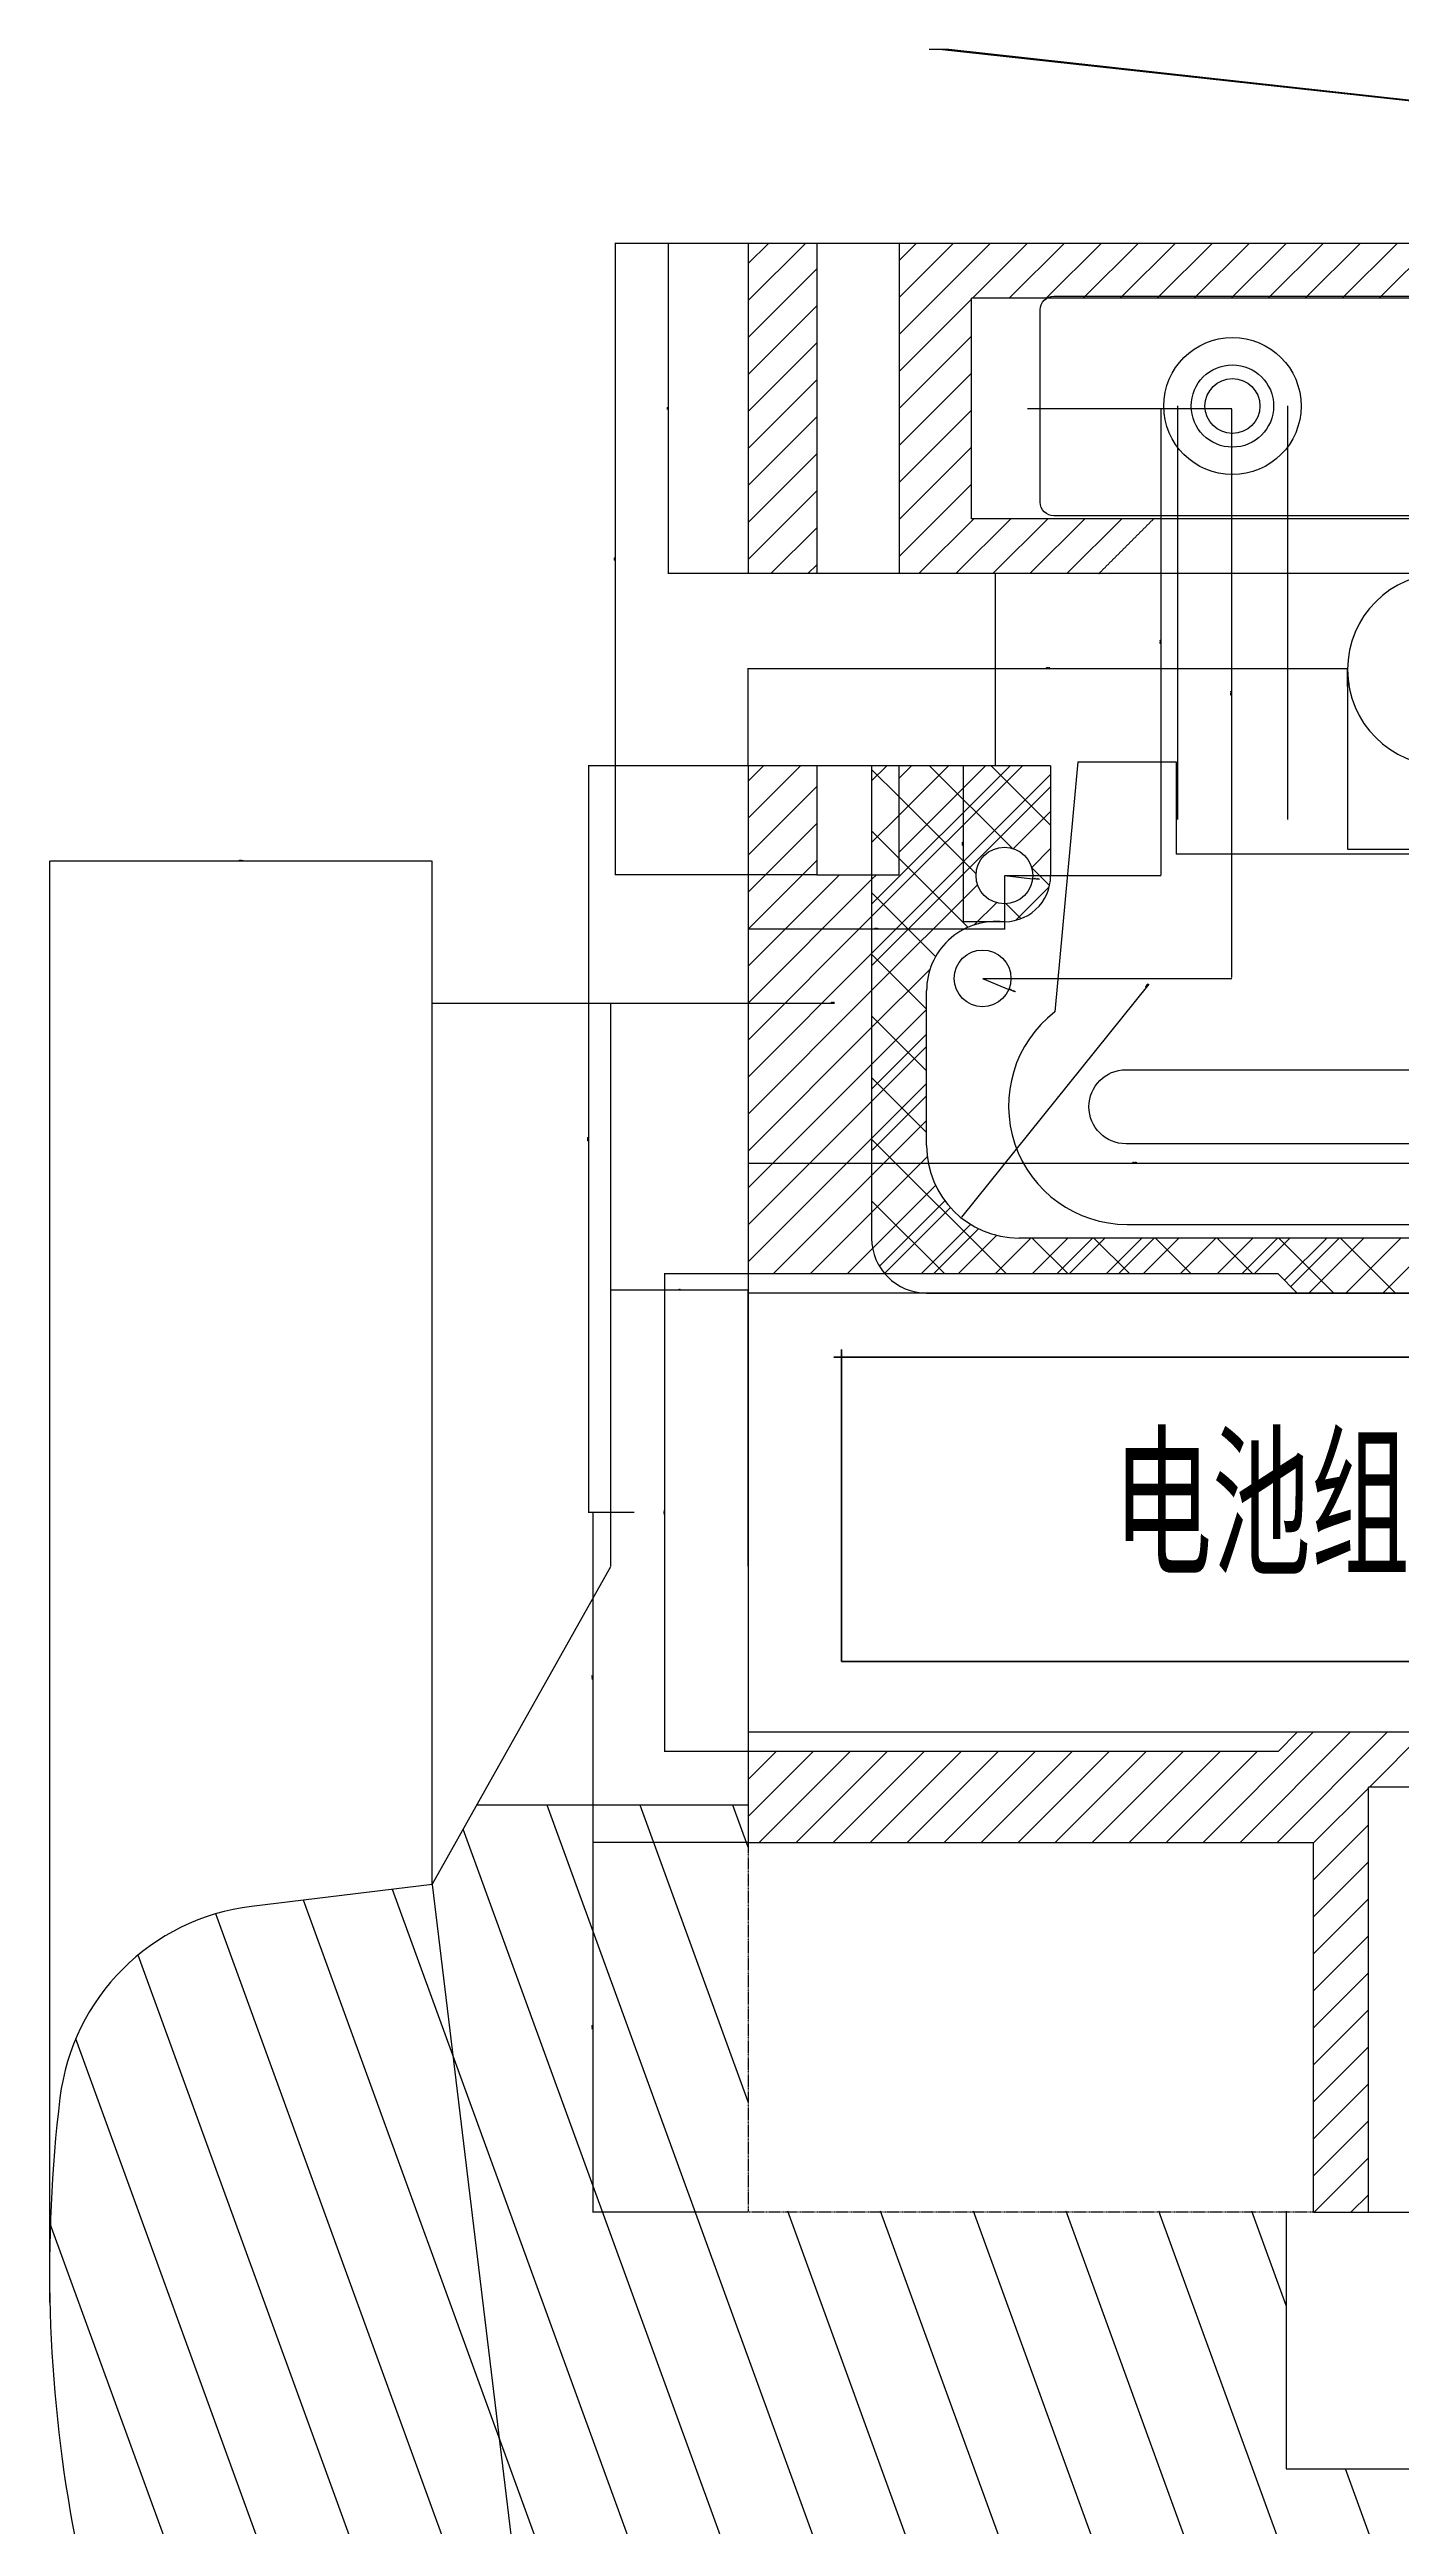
# Model space of a CAD drawing. Header units: millimetres. Extents: x -58888 to 139371, y -43158 to 38068.
# Drawn here: x 58971 to 63894, y 21438 to 30461 of the extents above; entities that cross this region are included whole.
import ezdxf
from ezdxf import colors
from ezdxf.entities.mleader import LeaderData, LeaderLine
from ezdxf.math import Vec2, Vec3

# ---------------------------------------------------------------- set-up
doc = ezdxf.new("R2010")
doc.units = ezdxf.units.MM
doc.linetypes.add('HIDDEN', pattern=[9.525, 6.35, -3.175])
doc.layers.add('图层2', color=108, linetype='Continuous')
doc.styles.get("Standard").update_dxf_attribs({"font": 'txt', "bigfont": 'gbcbig.shx'})
doc.dimstyles.new('ISO-25', dxfattribs={"dimtxt": 2.5, "dimasz": 2.5, "dimexe": 1.25, "dimexo": 0.625, "dimtad": 1, "dimtxsty": 'Standard', "dimcen": 2.5, "dimadec": 0, "dimazin": 0, "dimtfac": 1, "dimtmove": 0, "dimatfit": 3, "dimfxl": 1, "dimarcsym": 0})

# ---------------------------------------------------------------- blocks, each defined once
blk = doc.blocks.new('*D169')
at = {"layer": 'Defpoints', "color": 0, "linetype": 'ByBlock'}
for p in [(61014.6, 25941.8), (61014.6, 24934.8), (61514.6, 24934.8)]:
    blk.add_point(p, dxfattribs=at)
at = {"layer": '图层2', "color": 0, "linetype": 'ByBlock', "lineweight": -2}
for p, q in [((61014.6, 24935.5), (61014.6, 25943)), ((61512.1, 25941.8), (61017.1, 25941.8)), ((61514.6, 24935.5), (61514.6, 25943))]:
    blk.add_line(p, q, dxfattribs=at)
at = {"layer": '图层2', "color": 0, "linetype": 'ByBlock'}
for points in [[(61017.1, 25942.2), (61017.1, 25941.4), (61014.6, 25941.8)], [(61512.1, 25942.2), (61512.1, 25941.4), (61514.6, 25941.8)]]:
    blk.add_solid(points, dxfattribs=at)
at = {"layer": '图层2', "color": 0, "linetype": 'ByBlock', "insert": (61264.6, 25943.7), "char_height": 2.5, "attachment_point": 5}
blk.add_mtext('500', dxfattribs=at)
blk = doc.blocks.new('*D170')
at = {"layer": 'Defpoints', "color": 0, "linetype": 'ByBlock'}
for p in [(60363.7, 26987), (61014.6, 24934.8), (60363.7, 23776)]:
    blk.add_point(p, dxfattribs=at)
at = {"layer": '图层2', "color": 0, "linetype": 'ByBlock', "lineweight": -2}
for p, q in [((60363.7, 23776.6), (60363.7, 26988.2)), ((60366.2, 26987), (61012.1, 26987)), ((61014.6, 24935.5), (61014.6, 26988.2)), ((61014.6, 26987), (61829.2, 26987))]:
    blk.add_line(p, q, dxfattribs=at)
at = {"layer": '图层2', "color": 0, "linetype": 'ByBlock'}
for points in [[(60366.2, 26987.4), (60366.2, 26986.6), (60363.7, 26987)], [(61012.1, 26987.4), (61012.1, 26986.6), (61014.6, 26987)]]:
    blk.add_solid(points, dxfattribs=at)
at = {"layer": '图层2', "color": 0, "linetype": 'ByBlock', "insert": (61822.3, 26989.1), "char_height": 2.5, "attachment_point": 5}
blk.add_mtext('650,92', dxfattribs=at)
blk = doc.blocks.new('*D171')
at = {"layer": 'Defpoints', "color": 0, "linetype": 'ByBlock'}
for p in [(58971.9, 27504.2), (60363.7, 23776), (58971.9, 22252.6)]:
    blk.add_point(p, dxfattribs=at)
at = {"layer": '图层2', "color": 0, "linetype": 'ByBlock', "lineweight": -2}
for p, q in [((58971.9, 22253.2), (58971.9, 27505.4)), ((60361.2, 27504.2), (58974.4, 27504.2)), ((60363.7, 23776.6), (60363.7, 27505.4))]:
    blk.add_line(p, q, dxfattribs=at)
at = {"layer": '图层2', "color": 0, "linetype": 'ByBlock'}
for points in [[(58974.4, 27504.6), (58974.4, 27503.7), (58971.9, 27504.2)], [(60361.2, 27504.6), (60361.2, 27503.7), (60363.7, 27504.2)]]:
    blk.add_solid(points, dxfattribs=at)
at = {"layer": '图层2', "color": 0, "linetype": 'ByBlock', "insert": (59667.8, 27506.2), "char_height": 2.5, "attachment_point": 5}
blk.add_mtext('1391,84', dxfattribs=at)
blk = doc.blocks.new('*D181')
at = {"layer": 'Defpoints', "color": 0, "linetype": 'ByBlock'}
for p in [(61514.6, 26001.1), (61210.5, 24261.1), (61514.6, 24261.1)]:
    blk.add_point(p, dxfattribs=at)
at = {"layer": '图层2', "color": 0, "linetype": 'ByBlock', "lineweight": -2}
for p, q in [((61514, 26001.1), (61209.3, 26001.1)), ((61210.5, 25998.6), (61210.5, 24263.6)), ((61514, 24261.1), (61209.3, 24261.1))]:
    blk.add_line(p, q, dxfattribs=at)
at = {"layer": '图层2', "color": 0, "linetype": 'ByBlock'}
for points in [[(61210.1, 25998.6), (61210.9, 25998.6), (61210.5, 26001.1)], [(61210.1, 24263.6), (61210.9, 24263.6), (61210.5, 24261.1)]]:
    blk.add_solid(points, dxfattribs=at)
at = {"layer": '图层2', "color": 0, "linetype": 'ByBlock', "insert": (61208.6, 25131.1), "char_height": 2.5, "attachment_point": 5, "rotation": 90}
blk.add_mtext('M18*1.5', dxfattribs=at)
blk = doc.blocks.new('*D182')
at = {"layer": 'Defpoints', "color": 0, "linetype": 'ByBlock'}
for p in [(61514.6, 29755.1), (61223, 28552.1), (61514.6, 28552.1)]:
    blk.add_point(p, dxfattribs=at)
at = {"layer": '图层2', "color": 0, "linetype": 'ByBlock', "lineweight": -2}
for p, q in [((61514, 29755.1), (61221.7, 29755.1)), ((61223, 29752.6), (61223, 28554.6)), ((61514, 28552.1), (61221.7, 28552.1))]:
    blk.add_line(p, q, dxfattribs=at)
at = {"layer": '图层2', "color": 0, "linetype": 'ByBlock'}
for points in [[(61222.5, 29752.6), (61223.4, 29752.6), (61223, 29755.1)], [(61222.5, 28554.6), (61223.4, 28554.6), (61223, 28552.1)]]:
    blk.add_solid(points, dxfattribs=at)
at = {"layer": '图层2', "color": 0, "linetype": 'ByBlock', "insert": (61221.1, 29153.6), "char_height": 2.5, "attachment_point": 5, "rotation": 90}
blk.add_mtext('1203', dxfattribs=at)
blk = doc.blocks.new('*D183')
at = {"layer": 'Defpoints', "color": 0, "linetype": 'ByBlock'}
for p in [(61514.6, 27852.1), (60932.9, 25131.1), (61038, 25131.1)]:
    blk.add_point(p, dxfattribs=at)
at = {"layer": '图层2', "color": 0, "linetype": 'ByBlock', "lineweight": -2}
for p, q in [((61514, 27852.1), (60931.6, 27852.1)), ((60932.9, 27849.6), (60932.9, 25133.6)), ((61037.4, 25131.1), (60931.6, 25131.1))]:
    blk.add_line(p, q, dxfattribs=at)
at = {"layer": '图层2', "color": 0, "linetype": 'ByBlock'}
for points in [[(60932.5, 27849.6), (60933.3, 27849.6), (60932.9, 27852.1)], [(60932.5, 25133.6), (60933.3, 25133.6), (60932.9, 25131.1)]]:
    blk.add_solid(points, dxfattribs=at)
at = {"layer": '图层2', "color": 0, "linetype": 'ByBlock', "insert": (60930.8, 26491.6), "char_height": 2.5, "attachment_point": 5, "rotation": 90}
blk.add_mtext('2720,97', dxfattribs=at)
blk = doc.blocks.new('*D150')
at = {"layer": 'Defpoints', "color": 0, "linetype": 'ByBlock'}
for p in [(61100.5, 25131.1), (60949.7, 23929.8), (61514.6, 23929.8)]:
    blk.add_point(p, dxfattribs=at)
at = {"layer": '图层2', "color": 0, "linetype": 'ByBlock', "lineweight": -2}
for p, q in [((61099.9, 25131.1), (60948.5, 25131.1)), ((60949.7, 25128.6), (60949.7, 23932.3)), ((61514, 23929.8), (60948.5, 23929.8))]:
    blk.add_line(p, q, dxfattribs=at)
at = {"layer": '图层2', "color": 0, "linetype": 'ByBlock'}
for points in [[(60949.3, 25128.6), (60950.1, 25128.6), (60949.7, 25131.1)], [(60949.3, 23932.3), (60950.1, 23932.3), (60949.7, 23929.8)]]:
    blk.add_solid(points, dxfattribs=at)
at = {"layer": '图层2', "color": 0, "linetype": 'ByBlock', "insert": (60947.6, 24530.5), "char_height": 2.5, "attachment_point": 5, "rotation": 90}
blk.add_mtext('1201,27', dxfattribs=at)
blk = doc.blocks.new('*D184')
at = {"layer": 'Defpoints', "color": 0, "linetype": 'ByBlock'}
for p in [(61514.6, 23929.8), (60949.7, 22582.5), (61514.6, 22582.5)]:
    blk.add_point(p, dxfattribs=at)
at = {"layer": '图层2', "color": 0, "linetype": 'ByBlock', "lineweight": -2}
for p, q in [((61514, 23929.8), (60948.5, 23929.8)), ((60949.7, 23927.3), (60949.7, 22585)), ((61514, 22582.5), (60948.5, 22582.5))]:
    blk.add_line(p, q, dxfattribs=at)
at = {"layer": '图层2', "color": 0, "linetype": 'ByBlock'}
for points in [[(60949.3, 23927.3), (60950.1, 23927.3), (60949.7, 23929.8)], [(60949.3, 22585), (60950.1, 22585), (60949.7, 22582.5)]]:
    blk.add_solid(points, dxfattribs=at)
at = {"layer": '图层2', "color": 0, "linetype": 'ByBlock', "insert": (60947.6, 23256.2), "char_height": 2.5, "attachment_point": 5, "rotation": 90}
blk.add_mtext('1347,36', dxfattribs=at)
blk = doc.blocks.new('*D185')
at = {"layer": 'Defpoints', "color": 0, "linetype": 'ByBlock'}
for p in [(63697.9, 28202.1), (67420.2, 28202.1), (67420.2, 27548.6)]:
    blk.add_point(p, dxfattribs=at)
at = {"layer": '图层2', "color": 0, "linetype": 'ByBlock', "lineweight": -2}
for p, q in [((63697.9, 28201.4), (63697.9, 27547.4)), ((67420.2, 28201.4), (67420.2, 27547.4)), ((63700.4, 27548.6), (67417.7, 27548.6))]:
    blk.add_line(p, q, dxfattribs=at)
at = {"layer": '图层2', "color": 0, "linetype": 'ByBlock'}
for points in [[(63700.4, 27549), (63700.4, 27548.2), (63697.9, 27548.6)], [(67417.7, 27549), (67417.7, 27548.2), (67420.2, 27548.6)]]:
    blk.add_solid(points, dxfattribs=at)
at = {"layer": '图层2', "color": 0, "linetype": 'ByBlock', "insert": (65559.1, 27550.7), "char_height": 2.5, "attachment_point": 5}
blk.add_mtext('3722,32', dxfattribs=at)
blk = doc.blocks.new('*D151')
at = {"layer": 'Defpoints', "color": 0, "linetype": 'ByBlock'}
for p in [(63697.9, 28206.2), (63697.9, 28139.6), (61514.6, 27852.1)]:
    blk.add_point(p, dxfattribs=at)
at = {"layer": '图层2', "color": 0, "linetype": 'ByBlock', "lineweight": -2}
for p, q in [((61514.6, 27852.7), (61514.6, 28207.5)), ((61517.1, 28206.2), (63695.4, 28206.2)), ((63697.9, 28140.2), (63697.9, 28207.5))]:
    blk.add_line(p, q, dxfattribs=at)
at = {"layer": '图层2', "color": 0, "linetype": 'ByBlock'}
for points in [[(61517.1, 28206.6), (61517.1, 28205.8), (61514.6, 28206.2)], [(63695.4, 28206.6), (63695.4, 28205.8), (63697.9, 28206.2)]]:
    blk.add_solid(points, dxfattribs=at)
at = {"layer": '图层2', "color": 0, "linetype": 'ByBlock', "insert": (62606.3, 28208.3), "char_height": 2.5, "attachment_point": 5}
blk.add_mtext('2183,27', dxfattribs=at)
blk = doc.blocks.new('*D186')
at = {"layer": 'Defpoints', "color": 0, "linetype": 'ByBlock'}
for p in [(61514.6, 29755.1), (61030.2, 27455.1), (61764.6, 27455.1)]:
    blk.add_point(p, dxfattribs=at)
at = {"layer": '图层2', "color": 0, "linetype": 'ByBlock', "lineweight": -2}
for p, q in [((61514, 29755.1), (61028.9, 29755.1)), ((61030.2, 29752.6), (61030.2, 27457.6)), ((61764, 27455.1), (61028.9, 27455.1))]:
    blk.add_line(p, q, dxfattribs=at)
at = {"layer": '图层2', "color": 0, "linetype": 'ByBlock'}
for points in [[(61029.7, 29752.6), (61030.6, 29752.6), (61030.2, 29755.1)], [(61029.7, 27457.6), (61030.6, 27457.6), (61030.2, 27455.1)]]:
    blk.add_solid(points, dxfattribs=at)
at = {"layer": '图层2', "color": 0, "linetype": 'ByBlock', "insert": (61028.3, 28605.1), "char_height": 2.5, "attachment_point": 5, "rotation": 90}
blk.add_mtext('2300', dxfattribs=at)
blk = doc.blocks.new('*D152')
at = {"layer": 'Defpoints', "color": 0, "linetype": 'ByBlock'}
for p in [(62448.1, 27452.1), (62550.9, 27440.2)]:
    blk.add_point(p, dxfattribs=at)
at = {"layer": '图层2', "color": 0, "linetype": 'ByBlock', "lineweight": -2}
for p, q in [((62448.1, 27452.1), (62550.9, 27440.2)), ((62574.8, 27437.5), (62553.3, 27439.9))]:
    blk.add_line(p, q, dxfattribs=at)
at = {"layer": '图层2', "color": 0, "linetype": 'ByBlock'}
blk.add_solid([(62553.4, 27440.4), (62553.3, 27439.5), (62550.9, 27440.2)], dxfattribs=at)
at = {"layer": '图层2', "color": 0, "linetype": 'ByBlock', "insert": (62565.5, 27440.5), "char_height": 2.5, "attachment_point": 5, "rotation": 353.38564}
blk.add_mtext('M2 深度8mm', dxfattribs=at)
blk = doc.blocks.new('*D188')
at = {"layer": 'Defpoints', "color": 0, "linetype": 'ByBlock'}
for p in [(62368.6, 27077.5), (62463.8, 27037.4)]:
    blk.add_point(p, dxfattribs=at)
at = {"layer": '图层2', "color": 0, "linetype": 'ByBlock', "lineweight": -2}
for p, q in [((62368.6, 27077.5), (62463.8, 27037.4)), ((62485.9, 27028.1), (62466.1, 27036.5))]:
    blk.add_line(p, q, dxfattribs=at)
at = {"layer": '图层2', "color": 0, "linetype": 'ByBlock'}
blk.add_solid([(62466.2, 27036.8), (62465.9, 27036.1), (62463.8, 27037.4)], dxfattribs=at)
at = {"layer": '图层2', "color": 0, "linetype": 'ByBlock', "insert": (62477.9, 27033.6), "char_height": 2.5, "attachment_point": 5, "rotation": 337.18463}
blk.add_mtext('%%C2 深度6mm', dxfattribs=at)
blk = doc.blocks.new('*D189')
at = {"layer": 'Defpoints', "color": 0, "linetype": 'ByBlock'}
for p in [(61514.6, 27452.1), (62448.1, 27452.1), (61514.6, 27256.8)]:
    blk.add_point(p, dxfattribs=at)
at = {"layer": '图层2', "color": 0, "linetype": 'ByBlock', "lineweight": -2}
for p, q in [((61514.6, 27451.5), (61514.6, 27255.6)), ((62448.1, 27451.5), (62448.1, 27255.6)), ((62445.6, 27256.8), (61517.1, 27256.8))]:
    blk.add_line(p, q, dxfattribs=at)
at = {"layer": '图层2', "color": 0, "linetype": 'ByBlock'}
for points in [[(61517.1, 27257.3), (61517.1, 27256.4), (61514.6, 27256.8)], [(62445.6, 27257.3), (62445.6, 27256.4), (62448.1, 27256.8)]]:
    blk.add_solid(points, dxfattribs=at)
at = {"layer": '图层2', "color": 0, "linetype": 'ByBlock', "insert": (61981.4, 27258.9), "char_height": 2.5, "attachment_point": 5}
blk.add_mtext('933,48', dxfattribs=at)
blk = doc.blocks.new('*D153')
at = {"layer": 'Defpoints', "color": 0, "linetype": 'ByBlock'}
for p in [(62531.2, 29153.6), (62448.1, 27452.1), (63018.3, 27452.1)]:
    blk.add_point(p, dxfattribs=at)
at = {"layer": '图层2', "color": 0, "linetype": 'ByBlock', "lineweight": -2}
for p, q in [((62531.8, 29153.6), (63019.6, 29153.6)), ((63018.3, 29151.1), (63018.3, 27454.6)), ((62448.7, 27452.1), (63019.6, 27452.1))]:
    blk.add_line(p, q, dxfattribs=at)
at = {"layer": '图层2', "color": 0, "linetype": 'ByBlock'}
for points in [[(63017.9, 29151.1), (63018.7, 29151.1), (63018.3, 29153.6)], [(63017.9, 27454.6), (63018.7, 27454.6), (63018.3, 27452.1)]]:
    blk.add_solid(points, dxfattribs=at)
at = {"layer": '图层2', "color": 0, "linetype": 'ByBlock', "insert": (63016.2, 28302.9), "char_height": 2.5, "attachment_point": 5, "rotation": 90}
blk.add_mtext('1701,43', dxfattribs=at)
blk = doc.blocks.new('*D154')
at = {"layer": 'Defpoints', "color": 0, "linetype": 'ByBlock'}
for p in [(62531.2, 29153.6), (62368.6, 27077.5), (63275, 27077.5)]:
    blk.add_point(p, dxfattribs=at)
at = {"layer": '图层2', "color": 0, "linetype": 'ByBlock', "lineweight": -2}
for p, q in [((62531.8, 29153.6), (63276.3, 29153.6)), ((63275, 29151.1), (63275, 27080)), ((62369.2, 27077.5), (63276.3, 27077.5))]:
    blk.add_line(p, q, dxfattribs=at)
at = {"layer": '图层2', "color": 0, "linetype": 'ByBlock'}
for points in [[(63274.6, 29151.1), (63275.5, 29151.1), (63275, 29153.6)], [(63274.6, 27080), (63275.5, 27080), (63275, 27077.5)]]:
    blk.add_solid(points, dxfattribs=at)
at = {"layer": '图层2', "color": 0, "linetype": 'ByBlock', "insert": (63273, 28115.5), "char_height": 2.5, "attachment_point": 5, "rotation": 90}
blk.add_mtext('2076,12', dxfattribs=at)
blk = doc.blocks.new('*D191')
at = {"layer": 'Defpoints', "color": 0, "linetype": 'ByBlock'}
for p in [(61514.6, 26572.1), (64330.7, 26613.5), (64330.7, 26403.8)]:
    blk.add_point(p, dxfattribs=at)
at = {"layer": '图层2', "color": 0, "linetype": 'ByBlock', "lineweight": -2}
for p, q in [((61514.6, 26571.5), (61514.6, 26402.5)), ((64330.7, 26612.9), (64330.7, 26402.5)), ((61517.1, 26403.8), (64328.2, 26403.8))]:
    blk.add_line(p, q, dxfattribs=at)
at = {"layer": '图层2', "color": 0, "linetype": 'ByBlock'}
for points in [[(61517.1, 26404.2), (61517.1, 26403.4), (61514.6, 26403.8)], [(64328.2, 26404.2), (64328.2, 26403.4), (64330.7, 26403.8)]]:
    blk.add_solid(points, dxfattribs=at)
at = {"layer": '图层2', "color": 0, "linetype": 'ByBlock', "insert": (62922.6, 26405.9), "char_height": 2.5, "attachment_point": 5}
blk.add_mtext('2816,01', dxfattribs=at)
blk = doc.blocks.new('*D192')
at = {"layer": 'Defpoints', "color": 0, "linetype": 'ByBlock'}
for p in [(62616.5, 27852.1), (62298.4, 27283.7), (62448.1, 27283.7)]:
    blk.add_point(p, dxfattribs=at)
at = {"layer": '图层2', "color": 0, "linetype": 'ByBlock', "lineweight": -2}
for p, q in [((62615.9, 27852.1), (62297.1, 27852.1)), ((62298.4, 27849.6), (62298.4, 27286.2)), ((62447.5, 27283.7), (62297.1, 27283.7))]:
    blk.add_line(p, q, dxfattribs=at)
at = {"layer": '图层2', "color": 0, "linetype": 'ByBlock'}
for points in [[(62298, 27849.6), (62298.8, 27849.6), (62298.4, 27852.1)], [(62298, 27286.2), (62298.8, 27286.2), (62298.4, 27283.7)]]:
    blk.add_solid(points, dxfattribs=at)
at = {"layer": '图层2', "color": 0, "linetype": 'ByBlock', "insert": (62296.3, 27567.9), "char_height": 2.5, "attachment_point": 5, "rotation": 90}
blk.add_mtext('568,35', dxfattribs=at)
blk = doc.blocks.new('*D193')
at = {"layer": 'Defpoints', "color": 0, "linetype": 'ByBlock'}
for p in [(62501.5, 26467.9), (62290.7, 26205.2)]:
    blk.add_point(p, dxfattribs=at)
at = {"layer": '图层2', "color": 0, "linetype": 'ByBlock', "lineweight": -2}
blk.add_line((62973.8, 27056.8), (62292.3, 26207.1), dxfattribs=at)
at = {"layer": '图层2', "color": 0, "linetype": 'ByBlock'}
blk.add_solid([(62292, 26207.4), (62292.6, 26206.9), (62290.7, 26205.2)], dxfattribs=at)
at = {"layer": '图层2', "color": 0, "linetype": 'ByBlock', "insert": (62966.9, 27051.6), "char_height": 2.5, "attachment_point": 5, "rotation": 51.2675}
blk.add_mtext('R336,84', dxfattribs=at)
blk = doc.blocks.new('fghjkkk')
at = {"layer": '图层2', "color": 4, "linetype": 'ByBlock'}
blk.add_lwpolyline([(8494.25, -2299.241), (8463.586, -2299.241, -0.414214), (8463.086, -2298.741), (8463.086, -2291.741, -0.414214), (8463.586, -2291.241), (8494.25, -2291.241, -0.414214), (8494.75, -2291.741), (8494.75, -2298.741, -0.414214)], format="xyb", close=True, dxfattribs=at)
for points in [[(8494.75, -2298.111), (8518.362, -2298.111, 1), (8518.362, -2292.371), (8494.75, -2292.371)], [(8521.132, -2295.991), (8531.23, -2295.991, 1), (8531.23, -2294.491), (8521.132, -2294.491)]]:
    blk.add_lwpolyline(points, format="xyb", dxfattribs=at)
at = {"layer": '图层2', "color": 2, "linetype": 'ByBlock'}
for radius in [2.5, 1.5]:
    blk.add_circle((8470.086, -2295.241), radius, dxfattribs=at)
at = {"layer": '图层2', "color": 4, "linetype": 'ByBlock'}
blk.add_circle((8470.086, -2295.241), 1, dxfattribs=at)
blk = doc.blocks.new('bfgjkkj')
at = {"layer": '图层2', "color": 2, "linetype": 'ByBlock'}
for p, q in [((8509.539, -2458.312), (8509.539, -2473.381)), ((8513.539, -2458.312), (8513.539, -2473.381))]:
    blk.add_line(p, q, dxfattribs=at)
blk.add_blockref('fghjkkk', (41.453, -163.072), dxfattribs=at)

msp = doc.modelspace()

# ---------------------------------------------------------------- hatches: boundary and pattern name
at = {"layer": '图层2', "linetype": 'ByBlock'}
h = msp.add_hatch(dxfattribs=at)
h.set_pattern_fill('ANSI31', color=4, scale=100, angle=65)
h.set_pattern_definition([(110, (-788066.6, 274993.84), (-298.35241, -108.5914), [])])
h.paths.add_polyline_path([(65836.96, 20165.586, -0.24281343), (66394.82, 20483.373), (69706.895, 20620.57, -0.60925201), (70322.698, 19539.556), (68887.181, 17332.071, -0.32277891), (68123.999, 17036.263), (65033.983, 17840.674, -0.37647945), (64760.611, 18510.416)], flags=16)
h.paths.add_polyline_path([(70467.917, 17378.257), (72458.881, 20439.888, -0.24281343), (73016.741, 20757.675), (77238.842, 20932.568, -0.60925201), (77854.644, 19851.555), (75155.142, 15700.359, -0.32277891), (74391.96, 15404.551), (70878.398, 16319.222, -0.51196847)], flags=16)
h.paths.add_polyline_path([(76735.877, 15746.546), (79990.827, 20751.887, -0.24281343), (80548.687, 21069.673), (86761.762, 21327.039, -0.29634253), (87963.55, 20449.066, -0.20121363), (87933.875, 19001.917), (87126.639, 17509.034, 0.09238519), (85440.753, 14144.335, -0.34522848), (83286.079, 13089.182), (77146.358, 14687.51, -0.51196847)], flags=16)
h.paths.add_polyline_path([(60363.725, 23775.99), (59706.529, 23696.48, 0.34516223), (59008.46, 22998.808, 0.15156572), (59559.143, 19970.45, -0.11586406), (60331.189, 15629.365, 0.21312107), (60802.686, 12587.167, 0.24871702), (61051.01, 12455.497), (61733.305, 12455.497)])
edge = h.paths.add_edge_path()
edge.add_line((100600.551, 20009.2), (100600.551, 20609.2))
edge.add_line((100600.551, 20609.2), (100799.903, 20609.2))
edge.add_line((100799.903, 20609.2), (100799.903, 21647.271))
edge.add_line((100799.903, 21647.271), (97558, 21647.271))
edge.add_line((97558, 21647.271), (97558, 21151.34))
edge.add_line((97558, 21151.34), (98100.103, 21151.34))
edge.add_arc((98100.103, 20851.34), 300, 45.0173803, 90, ccw=False)
edge.add_line((98312.171, 21063.536), (98461.673, 20914.124))
edge.add_arc((98249.606, 20701.928), 300, 3.4703282, 45.0173803, ccw=False)
edge.add_line((98549.055, 20720.087), (98599.202, 19893.166))
edge.add_arc((98299.752, 19875.006), 300, -36.114949, 3.4703282, ccw=False)
edge.add_line((98542.103, 19698.184), (97583.12, 18383.811))
edge.add_arc((97340.769, 18560.633), 300, 270, 323.885051, ccw=False)
edge.add_line((97340.769, 18260.633), (94965.958, 18260.633))
edge.add_arc((94965.958, 18560.633), 300, 209.6387518, 270, ccw=False)
edge.add_line((94705.21, 18412.274), (93904.335, 19819.852))
edge.add_arc((94165.083, 19968.211), 300, 183.3685003, 209.6387518, ccw=False)
edge.add_line((93865.601, 19950.584), (93845.849, 20286.173))
edge.add_arc((94145.33, 20303.8), 300, 134.9825485, 183.3685003, ccw=False)
edge.add_line((93933.263, 20515.997), (94481.136, 21063.536))
edge.add_arc((94693.203, 20851.34), 300, 90, 134.9825485, ccw=False)
edge.add_line((94693.203, 21151.34), (95158, 21151.34))
edge.add_line((95158, 21151.34), (95158, 21647.271))
edge.add_line((95158, 21647.271), (63473.898, 21647.271))
edge.add_line((63473.898, 21647.271), (63473.898, 22586.199))
edge.add_line((63473.898, 22586.199), (61514.641, 22586.199))
edge.add_line((61514.641, 22586.199), (61514.641, 24065.435))
edge.add_line((61514.641, 24065.435), (60526.306, 24065.435))
edge.add_line((60526.306, 24065.435), (60363.725, 23775.99))
edge.add_line((60363.725, 23775.99), (61733.305, 12455.497))
edge.add_line((61733.305, 12455.497), (65042.225, 12455.497))
edge.add_line((65042.225, 12455.497), (65058.321, 12586.972))
edge.add_arc((66708.861, 13721.172), 2002.672, 82.8797516, 214.4956419, ccw=False)
edge.add_line((66957.097, 15708.4), (83975.687, 11278.022))
edge.add_line((83975.687, 11278.022), (90632.29, 11278.022))
edge.add_arc((90632.29, 11378.022), 100, 270, 369.2135186)
edge.add_arc((105659.748, 13815.578), 15123.869, 161.012335, 189.2135186, ccw=False)
edge.add_arc((92523.9, 18367.017), 1222.248, 34.2506382, 162.4117108, ccw=False)
edge.add_line((93534.189, 19054.915), (94183.078, 17914.462))
edge.add_arc((94791.49, 18260.633), 700, 209.6387518, 270)
edge.add_line((94791.49, 17560.633), (97493.248, 17560.633))
edge.add_arc((97493.248, 18260.633), 700, 270, 323.885051)
edge.add_line((98058.733, 17848.048), (99425.835, 19721.785))
edge.add_arc((99991.321, 19309.2), 700, 90, 143.885051, ccw=False)
edge.add_line((99991.321, 20009.2), (100600.551, 20009.2))
h.paths.add_polyline_path([(114122.131, 20009.2), (116363.725, 22584.872), (116363.725, 23214.828), (101749.903, 23214.828), (101749.903, 21647.271), (101399.903, 21647.271), (101399.903, 20609.2), (101600.551, 20609.2), (101600.551, 20009.2)])

# ---------------------------------------------------------------- linework, layer by layer
at = {"color": 3, "lineweight": 60}
for p, q in [((61854.651, 25725.666), (61854.651, 24588.777)), ((68486.561, 25697.937), (61826.902, 25697.937)), ((61854.651, 24588.777), (68486.561, 24588.777))]:
    msp.add_line(p, q, dxfattribs=at)
at = {"color": 2, "linetype": 'ByBlock'}
msp.add_line((60363.725, 23775.99), (59706.529, 23696.48), dxfattribs=at)
for centre, radius, start, end in [((59802.614, 22902.272), 800, 96.8982552, 173.0692175), ((64164.176, 22372.087), 5193.668, 173.0692175, 207.5431396)]:
    msp.add_arc(centre, radius, start, end, dxfattribs=at)
at = {"layer": '图层2', "color": 4, "linetype": 'ByBlock'}
for p, q in [((61514.641, 29681.327), (61588.387, 29755.073)), ((61514.641, 29546.623), (61723.091, 29755.073)), ((62064.641, 29692.511), (62127.202, 29755.073)), ((62064.641, 29557.808), (62261.906, 29755.073)), ((62064.641, 29423.104), (62396.61, 29755.073)), ((62331.314, 29555.073), (62531.314, 29755.073)), ((62466.018, 29555.073), (62666.018, 29755.073)), ((62600.722, 29555.073), (62800.722, 29755.073)), ((62735.426, 29555.073), (62935.426, 29755.073)), ((62870.129, 29555.073), (63070.129, 29755.073)), ((63004.833, 29555.073), (63204.833, 29755.073)), ((63139.537, 29555.073), (63339.537, 29755.073)), ((63274.241, 29555.073), (63474.241, 29755.073)), ((63408.945, 29555.073), (63608.945, 29755.073)), ((63543.649, 29555.073), (63743.649, 29755.073)), ((63678.352, 29555.073), (63878.352, 29755.073)), ((63813.056, 29555.073), (64013.056, 29755.073)), ((61514.641, 29411.919), (61764.641, 29661.919)), ((61514.641, 29277.215), (61764.641, 29527.215)), ((62064.641, 29288.4), (62326.841, 29550.599)), ((61525.702, 29153.573), (61764.641, 29392.511)), ((62064.641, 29153.696), (62326.841, 29415.895)), ((61660.406, 29153.573), (61764.641, 29257.808)), ((62199.222, 29153.573), (62326.841, 29281.192)), ((61514.641, 29142.511), (61525.702, 29153.573)), ((61514.641, 29007.808), (61660.406, 29153.573)), ((62064.641, 29018.992), (62199.222, 29153.573)), ((61514.641, 28873.104), (61764.641, 29123.104)), ((62064.641, 28884.288), (62326.841, 29146.488)), ((61514.641, 28738.4), (61764.641, 28988.4)), ((62064.641, 28749.584), (62326.841, 29011.784)), ((62064.641, 28614.881), (62326.841, 28877.08)), ((61514.641, 28603.696), (61764.641, 28853.696)), ((61597.722, 28552.073), (61764.641, 28718.992)), ((62136.537, 28552.073), (62336.537, 28752.073)), ((62271.241, 28552.073), (62471.241, 28752.073)), ((62405.945, 28552.073), (62605.945, 28752.073)), ((62540.649, 28552.073), (62740.649, 28752.073)), ((62675.352, 28552.073), (62875.352, 28752.073)), ((61732.426, 28552.073), (61764.641, 28584.288)), ((61514.641, 27795.473), (61571.241, 27852.073)), ((61514.641, 27660.769), (61705.945, 27852.073)), ((61964.641, 27302.546), (62514.168, 27852.073)), ((61964.641, 27167.842), (62616.538, 27819.738)), ((62064.641, 27806.658), (62110.056, 27852.073)), ((62064.641, 27671.954), (62244.76, 27852.073)), ((62064.641, 27537.25), (62379.464, 27852.073)), ((61514.641, 27526.065), (61764.641, 27776.065)), ((61514.641, 27391.361), (61764.641, 27641.361)), ((62481.537, 27550.034), (62616.538, 27685.035)), ((62547.393, 27481.186), (62616.538, 27550.331)), ((61514.641, 27256.658), (61764.641, 27506.658)), ((61514.641, 27121.954), (61847.76, 27455.073)), ((61514.641, 26987.25), (61964.641, 27437.25)), ((61964.641, 27437.25), (61982.464, 27455.073)), ((61964.641, 27033.138), (62350.229, 27418.727)), ((62338.51, 27272.303), (62419.077, 27352.871)), ((62489.902, 27288.991), (62611.272, 27410.361)), ((61514.641, 26852.546), (61964.641, 27302.546)), ((61514.641, 26717.842), (61964.641, 27167.842)), ((61964.641, 26898.435), (62177.233, 27111.026)), ((61514.641, 26583.138), (61964.641, 27033.138)), ((61514.641, 26448.435), (61964.641, 26898.435)), ((61964.641, 26763.731), (62164.641, 26963.731)), ((61964.641, 26629.027), (62164.641, 26829.027)), ((61514.641, 26313.731), (61964.641, 26763.731)), ((61514.641, 26179.027), (61964.641, 26629.027)), ((61964.641, 26494.323), (62164.641, 26694.323)), ((61964.641, 26359.619), (62164.641, 26559.619)), ((61514.641, 26044.323), (61964.641, 26494.323)), ((61606.123, 26001.101), (61964.641, 26359.619)), ((61964.641, 26224.915), (62167.094, 26427.368)), ((61968.163, 26093.733), (62197.423, 26322.993)), ((61740.826, 26001.101), (61964.641, 26224.915)), ((62011.544, 26002.41), (62251.409, 26242.275)), ((62144.938, 26001.101), (62324.92, 26181.083)), ((61875.53, 26001.101), (61968.163, 26093.733)), ((62279.642, 26001.101), (62419.716, 26141.175)), ((62414.346, 26001.101), (62544.346, 26131.101)), ((62549.05, 26001.101), (62679.05, 26131.101)), ((62683.753, 26001.101), (62813.753, 26131.101)), ((62818.457, 26001.101), (62948.457, 26131.101)), ((62953.161, 26001.101), (63083.161, 26131.101)), ((63087.865, 26001.101), (63217.865, 26131.101)), ((63222.569, 26001.101), (63352.569, 26131.101)), ((63357.273, 26001.101), (63487.273, 26131.101)), ((63468.309, 25977.433), (63621.976, 26131.101)), ((63556.68, 25931.101), (63756.68, 26131.101)), ((63691.384, 25931.101), (63891.384, 26131.101)), ((63826.088, 25931.101), (64026.088, 26131.101)), ((63444.641, 26001.101), (61514.641, 26001.101)), ((62010.234, 26001.101), (62011.544, 26002.41)), ((63514.641, 25931.101), (63444.641, 26001.101)), ((63171.858, 23929.832), (63573.126, 24331.101)), ((63306.561, 23929.832), (63707.83, 24331.101)), ((63441.265, 23929.832), (63842.534, 24331.101)), ((63514.641, 24331.101), (63444.641, 24261.101)), ((63777.238, 24131.101), (63977.238, 24331.101)), ((61514.641, 24158.469), (61617.273, 24261.101)), ((61514.641, 24023.765), (61751.976, 24261.101)), ((63444.641, 24261.101), (61514.641, 24261.101)), ((61555.411, 23929.832), (61886.68, 24261.101)), ((61690.115, 23929.832), (62021.384, 24261.101)), ((61824.819, 23929.832), (62156.088, 24261.101)), ((61959.523, 23929.832), (62290.792, 24261.101)), ((62094.227, 23929.832), (62425.496, 24261.101)), ((62228.931, 23929.832), (62560.199, 24261.101)), ((62363.634, 23929.832), (62694.903, 24261.101)), ((62498.338, 23929.832), (62829.607, 24261.101)), ((62633.042, 23929.832), (62964.311, 24261.101)), ((62767.746, 23929.832), (63099.015, 24261.101)), ((62902.45, 23929.832), (63233.719, 24261.101)), ((63037.154, 23929.832), (63368.423, 24261.101)), ((63573.898, 23927.76), (63773.898, 24127.76)), ((63573.898, 23793.056), (63773.898, 23993.056)), ((63573.898, 23658.353), (63773.898, 23858.353)), ((63573.898, 23523.649), (63773.898, 23723.649)), ((63573.898, 23388.945), (63773.898, 23588.945)), ((63573.898, 23254.241), (63773.898, 23454.241)), ((63573.898, 23119.537), (63773.898, 23319.537)), ((63573.898, 22984.833), (63773.898, 23184.833)), ((63573.898, 22850.129), (63773.898, 23050.129)), ((63573.898, 22715.426), (63773.898, 22915.426)), ((63575.647, 22582.472), (63773.898, 22780.722)), ((63710.351, 22582.472), (63773.898, 22646.018))]:
    msp.add_line(p, q, dxfattribs=at)
at = {"layer": '图层2', "color": 2, "linetype": 'ByBlock'}
for p, q in [((61514.641, 29755.073), (61514.641, 28552.073)), ((69514.591, 29755.073), (61514.641, 29755.073)), ((69514.591, 28552.073), (61514.641, 28552.073)), ((62414.641, 28552.073), (62414.641, 27852.073)), ((61514.641, 27852.073), (61514.641, 23929.832)), ((62616.538, 27852.073), (61514.641, 27852.073)), ((62616.538, 27852.073), (62616.538, 27452.146)), ((62164.641, 26467.941), (62164.641, 27032.264)), ((69514.591, 26131.101), (62501.481, 26131.101)), ((60363.725, 23775.99), (61014.641, 24934.828)), ((63773.898, 22582.472), (63773.898, 24131.101)), ((61514.641, 24065.435), (60526.306, 24065.435)), ((61514.641, 23929.832), (63573.898, 23929.832)), ((63573.898, 22582.472), (63573.898, 23929.832)), ((60363.725, 23775.99), (61733.305, 12455.497)), ((63473.898, 22586.199), (63473.898, 21647.271)), ((63573.898, 22582.472), (70894.591, 22582.472)), ((63473.898, 21647.271), (101749.903, 21647.271))]:
    msp.add_line(p, q, dxfattribs=at)
at = {"layer": '图层2', "color": 1, "linetype": 'HIDDEN', "ltscale": 0.2}
for p, q in [((61764.641, 29755.073), (61764.641, 28552.073)), ((62064.641, 29755.073), (62064.641, 28552.073)), ((62326.841, 29555.073), (62326.841, 28752.073)), ((69514.591, 29555.073), (62326.841, 29555.073)), ((69514.591, 28752.073), (62326.841, 28752.073)), ((62792.212, 28552.073), (62992.212, 28752.073)), ((69064.591, 25931.101), (61514.641, 25931.101)), ((68920.829, 24331.101), (61514.641, 24331.101)), ((68725.849, 24131.101), (63773.898, 24131.101))]:
    msp.add_line(p, q, dxfattribs=at)
at = {"layer": '图层2', "color": 62, "linetype": 'ByBlock'}
for p, q in [((61964.641, 27796.46), (62020.254, 27852.073)), ((61964.641, 27347.447), (62469.266, 27852.073)), ((62064.641, 27738.789), (61964.641, 27838.789)), ((62064.641, 27671.954), (62244.76, 27852.073)), ((62476.257, 27551.68), (62175.864, 27852.073)), ((62616.538, 27635.906), (62400.371, 27852.073)), ((61964.641, 27122.941), (62616.538, 27774.837)), ((62344.88, 27458.55), (62064.641, 27738.789)), ((61964.641, 27571.954), (62064.641, 27671.954)), ((62064.641, 27514.283), (61964.641, 27614.283)), ((62547.393, 27481.186), (62616.538, 27550.331)), ((62315.455, 27263.469), (62064.641, 27514.283)), ((62612.49, 27415.447), (62547.652, 27480.285)), ((62197.523, 27156.895), (61964.641, 27389.777)), ((62338.51, 27272.303), (62419.077, 27352.871)), ((62508.506, 27294.925), (62454.522, 27348.909)), ((62164.641, 26965.27), (61964.641, 27165.27)), ((61964.641, 26898.435), (62177.233, 27111.026)), ((62164.641, 26740.764), (61964.641, 26940.764)), ((61964.641, 26673.928), (62164.641, 26873.928)), ((62164.641, 26516.257), (61964.641, 26716.257)), ((61964.641, 26449.422), (62164.641, 26649.422)), ((62455.292, 26001.101), (61964.641, 26491.751)), ((61964.641, 26224.915), (62167.094, 26427.368)), ((62230.785, 26001.101), (61964.641, 26267.245)), ((61992.877, 26028.645), (62231.18, 26266.947)), ((62189.839, 26001.101), (62353.894, 26165.155)), ((62414.346, 26001.101), (62544.346, 26131.101)), ((62679.798, 26001.101), (62549.798, 26131.101)), ((62638.852, 26001.101), (62768.852, 26131.101)), ((62904.304, 26001.101), (62774.304, 26131.101)), ((62863.358, 26001.101), (62993.358, 26131.101)), ((63128.811, 26001.101), (62998.811, 26131.101)), ((63087.865, 26001.101), (63217.865, 26131.101)), ((63353.317, 26001.101), (63223.317, 26131.101)), ((63312.371, 26001.101), (63442.371, 26131.101)), ((63647.824, 25931.101), (63447.824, 26131.101)), ((63490.759, 25954.982), (63666.878, 26131.101)), ((63872.33, 25931.101), (63672.33, 26131.101)), ((63691.384, 25931.101), (63891.384, 26131.101))]:
    msp.add_line(p, q, dxfattribs=at)
at = {"layer": '图层2', "color": 1, "linetype": 'ByBlock'}
for p, q in [((62715.307, 27865.979), (62632.04, 26955.044)), ((62715.307, 27865.979), (63073.748, 27865.979)), ((62715.307, 27865.979), (63073.748, 27865.979)), ((63073.748, 27865.979), (63073.748, 27529.744)), ((65748.49, 27529.744), (63073.748, 27529.744)), ((62894.938, 26181.09), (66640.885, 26181.09))]:
    msp.add_line(p, q, dxfattribs=at)
at = {"layer": '图层2', "color": 1, "linetype": 'HIDDEN', "ltscale": 0.5}
msp.add_line((61514.641, 24934.828), (61514.641, 22586.199), dxfattribs=at)
at = {"layer": '图层2', "color": 3, "linetype": 'HIDDEN', "ltscale": 0.5}
msp.add_line((63573.898, 22582.472), (61514.641, 22582.472), dxfattribs=at)
at = {"layer": '图层2', "color": 1, "linetype": 'ByBlock'}
msp.add_lwpolyline([(64047.915, 27852.073), (67070.232, 27852.073, 1), (67070.232, 28552.073), (64047.915, 28552.073, 1)], format="xyb", close=True, dxfattribs=at)
at = {"layer": '图层2', "color": 1, "linetype": 'HIDDEN', "ltscale": 0.2}
msp.add_lwpolyline([(61764.641, 27852.073), (61764.641, 27455.073), (62064.641, 27455.073), (62064.641, 27852.073)], dxfattribs=at)
at = {"layer": '图层2', "color": 62, "linetype": 'ByBlock'}
msp.add_lwpolyline([(61964.641, 27852.073), (61964.641, 26131.101, 0.41421356), (62164.641, 25931.101), (69064.591, 25931.101, 0.41421356), (69264.591, 26131.101)], format="xyb", dxfattribs=at)
at = {"layer": '图层2', "color": 2, "linetype": 'ByBlock'}
msp.add_lwpolyline([(64335.477, 26744.587, -1), (64335.477, 26474.587), (62891.12, 26474.587, -1), (62891.12, 26744.587)], format="xyb", close=True, dxfattribs=at)
at = {"layer": '图层2', "color": 1, "linetype": 'ByBlock'}
for centre, radius in [((62448.118, 27452.146), 103.436), ((62368.595, 27077.454), 103.243)]:
    msp.add_circle(centre, radius, dxfattribs=at)
at = {"layer": '图层2', "color": 2, "linetype": 'ByBlock'}
for centre, radius, start, end in [((62448.118, 27452.146), 168.42, 264.8681937, 0), ((62417.271, 27032.264), 252.63, 86.4184552, 180), ((62501.481, 26467.941), 336.84, 180, 270)]:
    msp.add_arc(centre, radius, start, end, dxfattribs=at)
at = {"layer": '图层2', "color": 1, "linetype": 'ByBlock'}
msp.add_arc((62894.938, 26612.718), 431.627, 127.5234029, 270, dxfattribs=at)

# ---------------------------------------------------------------- block references
at = {"layer": '图层2', "color": 2, "linetype": 'ByBlock', "xscale": 100, "yscale": 100, "zscale": 100}
msp.add_blockref('bfgjkkj', (-787875.33, 274993.837), dxfattribs=at)

# ---------------------------------------------------------------- texts
at = {"layer": '图层2', "color": 6}
msp.add_text('电池组', height=500, dxfattribs=at).set_placement((62844.46, 24901.742))

# ---------------------------------------------------------------- dimensions: what is measured, and where the dimension line sits
at = {"layer": '图层2', "color": 6, "linetype": 'ByBlock'}
for base, p1, p2, picture, middle in [((61030.152, 27455.073), (61514.641, 29755.073), (61764.641, 27455.073), '*D186', (61028.277, 28605.073)), ((61222.966, 28552.073), (61514.641, 29755.073), (61514.641, 28552.073), '*D182', (61221.091, 29153.573)), ((63275.042, 27077.454), (62531.208, 29153.573), (62368.595, 27077.454), '*D154', (63272.959, 28115.514)), ((63018.32, 27452.146), (62531.208, 29153.573), (62448.118, 27452.146), '*D153', (63016.237, 28302.859)), ((60932.874, 25131.101), (61514.641, 27852.073), (61038.012, 25131.101), '*D183', (60930.791, 26491.587)), ((62298.37, 27283.726), (62616.538, 27852.073), (62448.118, 27283.726), '*D192', (62296.287, 27567.899)), ((60949.703, 23929.832), (61100.512, 25131.101), (61514.641, 23929.832), '*D150', (60947.62, 24530.466)), ((60949.703, 22582.472), (61514.641, 23929.832), (61514.641, 22582.472), '*D184', (60947.62, 23256.152))]:
    dim = msp.add_linear_dim(base=base, p1=p1, p2=p2, angle=90, dimstyle='ISO-25', dxfattribs=at)
    dim.commit()
    dim.dimension.update_dxf_attribs({"geometry": picture, "text_midpoint": middle})
for base, p1, p2, picture, middle in [((63697.915, 28206.207), (61514.641, 27852.073), (63697.915, 28139.573), '*D151', (62606.278, 28208.29)), ((67420.232, 27548.609), (63697.915, 28202.073), (67420.232, 28202.073), '*D185', (65559.073, 27550.693)), ((61514.641, 27256.838), (62448.118, 27452.146), (61514.641, 27452.146), '*D189', (61981.379, 27258.921)), ((64330.655, 26403.779), (61514.641, 26572.081), (64330.655, 26613.477), '*D191', (62922.648, 26405.862))]:
    dim = msp.add_linear_dim(base=base, p1=p1, p2=p2, dimstyle='ISO-25', dxfattribs=at)
    dim.commit()
    dim.dimension.update_dxf_attribs({"geometry": picture, "text_midpoint": middle})
at = {"layer": '图层2', "color": 3, "linetype": 'ByBlock'}
for base, p1, p2, picture, middle in [((58971.883, 27504.153), (60363.725, 23775.99), (58971.883, 22252.576), '*D171', (59667.804, 27506.236)), ((61014.641, 25941.792), (61514.641, 24934.828), (61014.641, 24934.828), '*D169', (61264.641, 25943.667))]:
    dim = msp.add_linear_dim(base=base, p1=p1, p2=p2, dimstyle='ISO-25', override={"dimtxt": 2.5}, dxfattribs=at)
    dim.commit()
    dim.dimension.update_dxf_attribs({"geometry": picture, "text_midpoint": middle})
at = {"layer": '图层2', "color": 6, "linetype": 'ByBlock'}
for center, mpoint, text, picture, middle in [((62448.118, 27452.146), (62550.865, 27440.232), 'M2 深度8mm', '*D152', (62565.526, 27440.544)), ((62368.595, 27077.454), (62463.76, 27037.421), '%%C2 深度6mm', '*D188', (62477.927, 27033.63))]:
    dim = msp.add_radius_dim(center=center, mpoint=mpoint, text=text, dimstyle='ISO-25', dxfattribs=at)
    dim.commit()
    dim.dimension.update_dxf_attribs({"geometry": picture, "text_midpoint": middle})
at = {"layer": '图层2', "color": 3, "linetype": 'ByBlock'}
dim = msp.add_linear_dim(base=(60363.725, 26986.989), p1=(61014.641, 24934.828), p2=(60363.725, 23775.99), dimstyle='ISO-25', override={"dimtxt": 2.5}, dxfattribs=at)
dim.commit()
dim.dimension.update_dxf_attribs({"geometry": '*D170', "text_midpoint": (61822.297, 26986.989), "dimtype": 160})
at = {"layer": '图层2', "color": 6, "linetype": 'ByBlock'}
dim = msp.add_radius_dim(center=(62501.481, 26467.941), mpoint=(62290.725, 26205.18), dimstyle='ISO-25', dxfattribs=at)
dim.commit()
dim.dimension.update_dxf_attribs({"geometry": '*D193', "text_midpoint": (62968.551, 27050.262), "dimtype": 164})
dim = msp.add_linear_dim(base=(61210.512, 24261.101), p1=(61514.641, 26001.101), p2=(61514.641, 24261.101), angle=90, text='M18*1.5', dimstyle='ISO-25', dxfattribs=at)
dim.commit()
dim.dimension.update_dxf_attribs({"geometry": '*D181', "text_midpoint": (61208.637, 25131.101)})

# ---------------------------------------------------------------- leaders
ml = msp.add_multileader_mtext('Standard', dxfattribs=at)
ml.set_content('', color=6)
ml.set_leader_properties()
ml.build(insert=Vec2(0, 0))
ml.multileader.update_dxf_attribs({"text_right_attachment_type": 6, "dogleg_length": 0.36, "arrow_head_size": 50})
ctx = ml.context
ctx.base_point, ctx.char_height, ctx.arrow_head_size, ctx.landing_gap_size, ctx.plane_origin = Vec3(61774.003, 30521.232), 120, 50, 200, Vec3(67120.636, 26052.185)
ctx.right_attachment, ctx.text_align_type = 6, 2
notes = []
notes.append((ctx, [(0, (1, 1, 0), (62210.003, 30461.232), (-1, 0), 36, [(0, [(67120.636, 26052.185), (66109.542, 30034.632)], 0, [])])]))
ctx.mtext.insert, ctx.mtext.alignment, ctx.mtext.flow_direction = Vec3(64818.003, 30154.632), 3, 5
ml = msp.add_multileader_mtext('Standard', dxfattribs=at)
ml.set_content('', color=6)
ml.set_leader_properties()
ml.build(insert=Vec2(0, 0))
ml.multileader.update_dxf_attribs({"text_right_attachment_type": 6, "dogleg_length": 0.36, "arrow_head_size": 50})
ctx = ml.context
ctx.base_point, ctx.char_height, ctx.arrow_head_size, ctx.landing_gap_size, ctx.plane_origin = Vec3(61810.003, 30521.232), 120, 50, 200, Vec3(67213.34, 28662.457)
ctx.right_attachment, ctx.text_align_type = 6, 2
notes.append((ctx, [(0, (1, 1, 0), (62246.003, 30461.232), (-1, 0), 36, [(0, [(67213.34, 28662.457), (66109.542, 30034.632)], 0, [])])]))
ctx.mtext.insert, ctx.mtext.alignment, ctx.mtext.flow_direction = Vec3(64854.003, 30154.632), 3, 5
for ctx, leaders in notes:
    for number, flags, end, landing, length, lines in leaders:
        leader = LeaderData()
        leader.index, (leader.has_last_leader_line, leader.has_dogleg_vector, leader.attachment_direction) = number, flags
        leader.last_leader_point, leader.dogleg_vector, leader.dogleg_length = Vec3(end), Vec3(landing), length
        for number, points, colour, breaks in lines:
            line = LeaderLine()
            line.index, line.vertices, line.color, line.breaks = number, Vec3.list(points), colors.encode_raw_color(colour), breaks
            leader.lines.append(line)
        ctx.leaders.append(leader)

doc.saveas('drawing.dxf')
